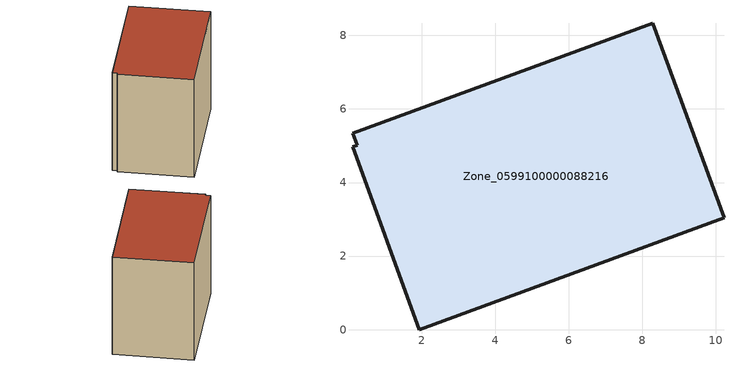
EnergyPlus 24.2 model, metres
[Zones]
Zone_0599100000088216
 floor ground (C_G): 0.13,5.34 8.28,8.33 10.22,3.05 1.93,0 0.12,4.97 0.24,5.01 z0.5
 wall outside (C_F): 10.22,3.05 8.28,8.33 0.13,5.34 0.24,5.01 0.12,4.97 1.93,0 10.22,3.05 z0.5:8.29
 roof outside (C_R): 8.28,8.33 0.13,5.34 0.24,5.01 0.12,4.97 1.93,0 10.22,3.05 z8.29
[BUILDING]
Pand.0599100000088216: North Axis=0; Terrain=City; Loads Convergence Tolerance Value=0.04; Temperature Convergence Tolerance Value=0.4; Solar Distribution=FullExterior; Maximum Number of Warmup Days=25; Minimum Number of Warmup Days=1
[Site:Location]
Rotterdam.The.Hague.AP_ZH_NLD Design_Conditions: Latitude=51.96; Longitude=4.45; Time Zone=1; Elevation=-4.5
[SITE:GROUNDTEMPERATURE:BUILDINGSURFACE]
18, 18, 18, 18, 18, 18, 18, 18, 18, 18, 18, 18
[MATERIAL] Thermal Absorptance=0.9; Solar Absorptance=0.7; Visible Absorptance=0.7
Name | Roughness | Thickness | Conductivity | Density | Specific Heat
G.TC.1975-1991 | MediumSmooth | 0.15 | 0.288461 | 540 | 1210
F.TC.1975-1991 | Rough | 0.3 | 0.230769 | 1920 | 840
R.TC.1975-1991 | MediumRough | 0.2 | 0.153846 | 1500 | 1000
[CONSTRUCTION]
C_G: G.TC.1975-1991
C_F: F.TC.1975-1991
C_R: R.TC.1975-1991
[ZONE]
Zone_0599100000088216: Type=1; Multiplier=1; Ceiling Height=Autocalculate; Volume=Autocalculate; Floor Area=autocalculate; Part of Total Floor Area=Yes
[ZONEINFILTRATION:DESIGNFLOWRATE]
Infil_Zone_0599100000088216: Zone or ZoneList or Space or SpaceList=Zone_0599100000088216; Schedule=AlwaysOn; Design Flow Rate Calculation Method=Flow/Area; Flow Rate per Floor Area=0.003; Constant Term Coefficient=1; Temperature Term Coefficient=0; Velocity Term Coefficient=0; Velocity Squared Term Coefficient=0
[HVACTEMPLATE:ZONE:IDEALLOADSAIRSYSTEM]
Zone_0599100000088216: Maximum Heating Supply Air Temperature=50; Minimum Cooling Supply Air Temperature=13; Maximum Heating Supply Air Humidity Ratio=0.0156; Minimum Cooling Supply Air Humidity Ratio=0.0077; Heating Limit=NoLimit; Cooling Limit=NoLimit; Dehumidification Control Type=ConstantSensibleHeatRatio; Cooling Sensible Heat Ratio=0.7; Dehumidification Setpoint=60; Humidification Control Type=None; Humidification Setpoint=30; Outdoor Air Method=None; Outdoor Air Flow Rate per Person=0.00944; Outdoor Air Flow Rate per Zone Floor Area=0; Outdoor Air Flow Rate per Zone=0; Demand Controlled Ventilation Type=None; Outdoor Air Economizer Type=NoEconomizer; Heat Recovery Type=None; Sensible Heat Recovery Effectiveness=0.7; Latent Heat Recovery Effectiveness=0.65
[ZONECONTROL:THERMOSTAT]
ThermostatControl_Zone_0599100000088216: Zone or ZoneList=Zone_0599100000088216; Control Type Schedule=DualSetpointControlType; Control 1=Thermostat_Zone_0599100000088216; Temperature Difference Between Cutout And Setpoint=0
[THERMOSTATSETPOINT:DUALSETPOINT]
Thermostat_Zone_0599100000088216: Heating Setpoint Temperature Schedule=HeatingSetpoint_Zone_0599100000088216; Cooling Setpoint Temperature Schedule=CoolingSetpoint_Zone_0599100000088216
[SCHEDULE:COMPACT]
HeatingSetpoint_Zone_0599100000088216: Through: 12/31, For: AllDays, Until: 24:00, 21
CoolingSetpoint_Zone_0599100000088216: Through: 12/31, For: AllDays, Until: 24:00, 24
DualSetpointControlType: Through: 12/31, For: AllDays, Until: 24:00, 4
AlwaysOn: Through: 12/31, For: AllDays, Until: 24:00, 1
